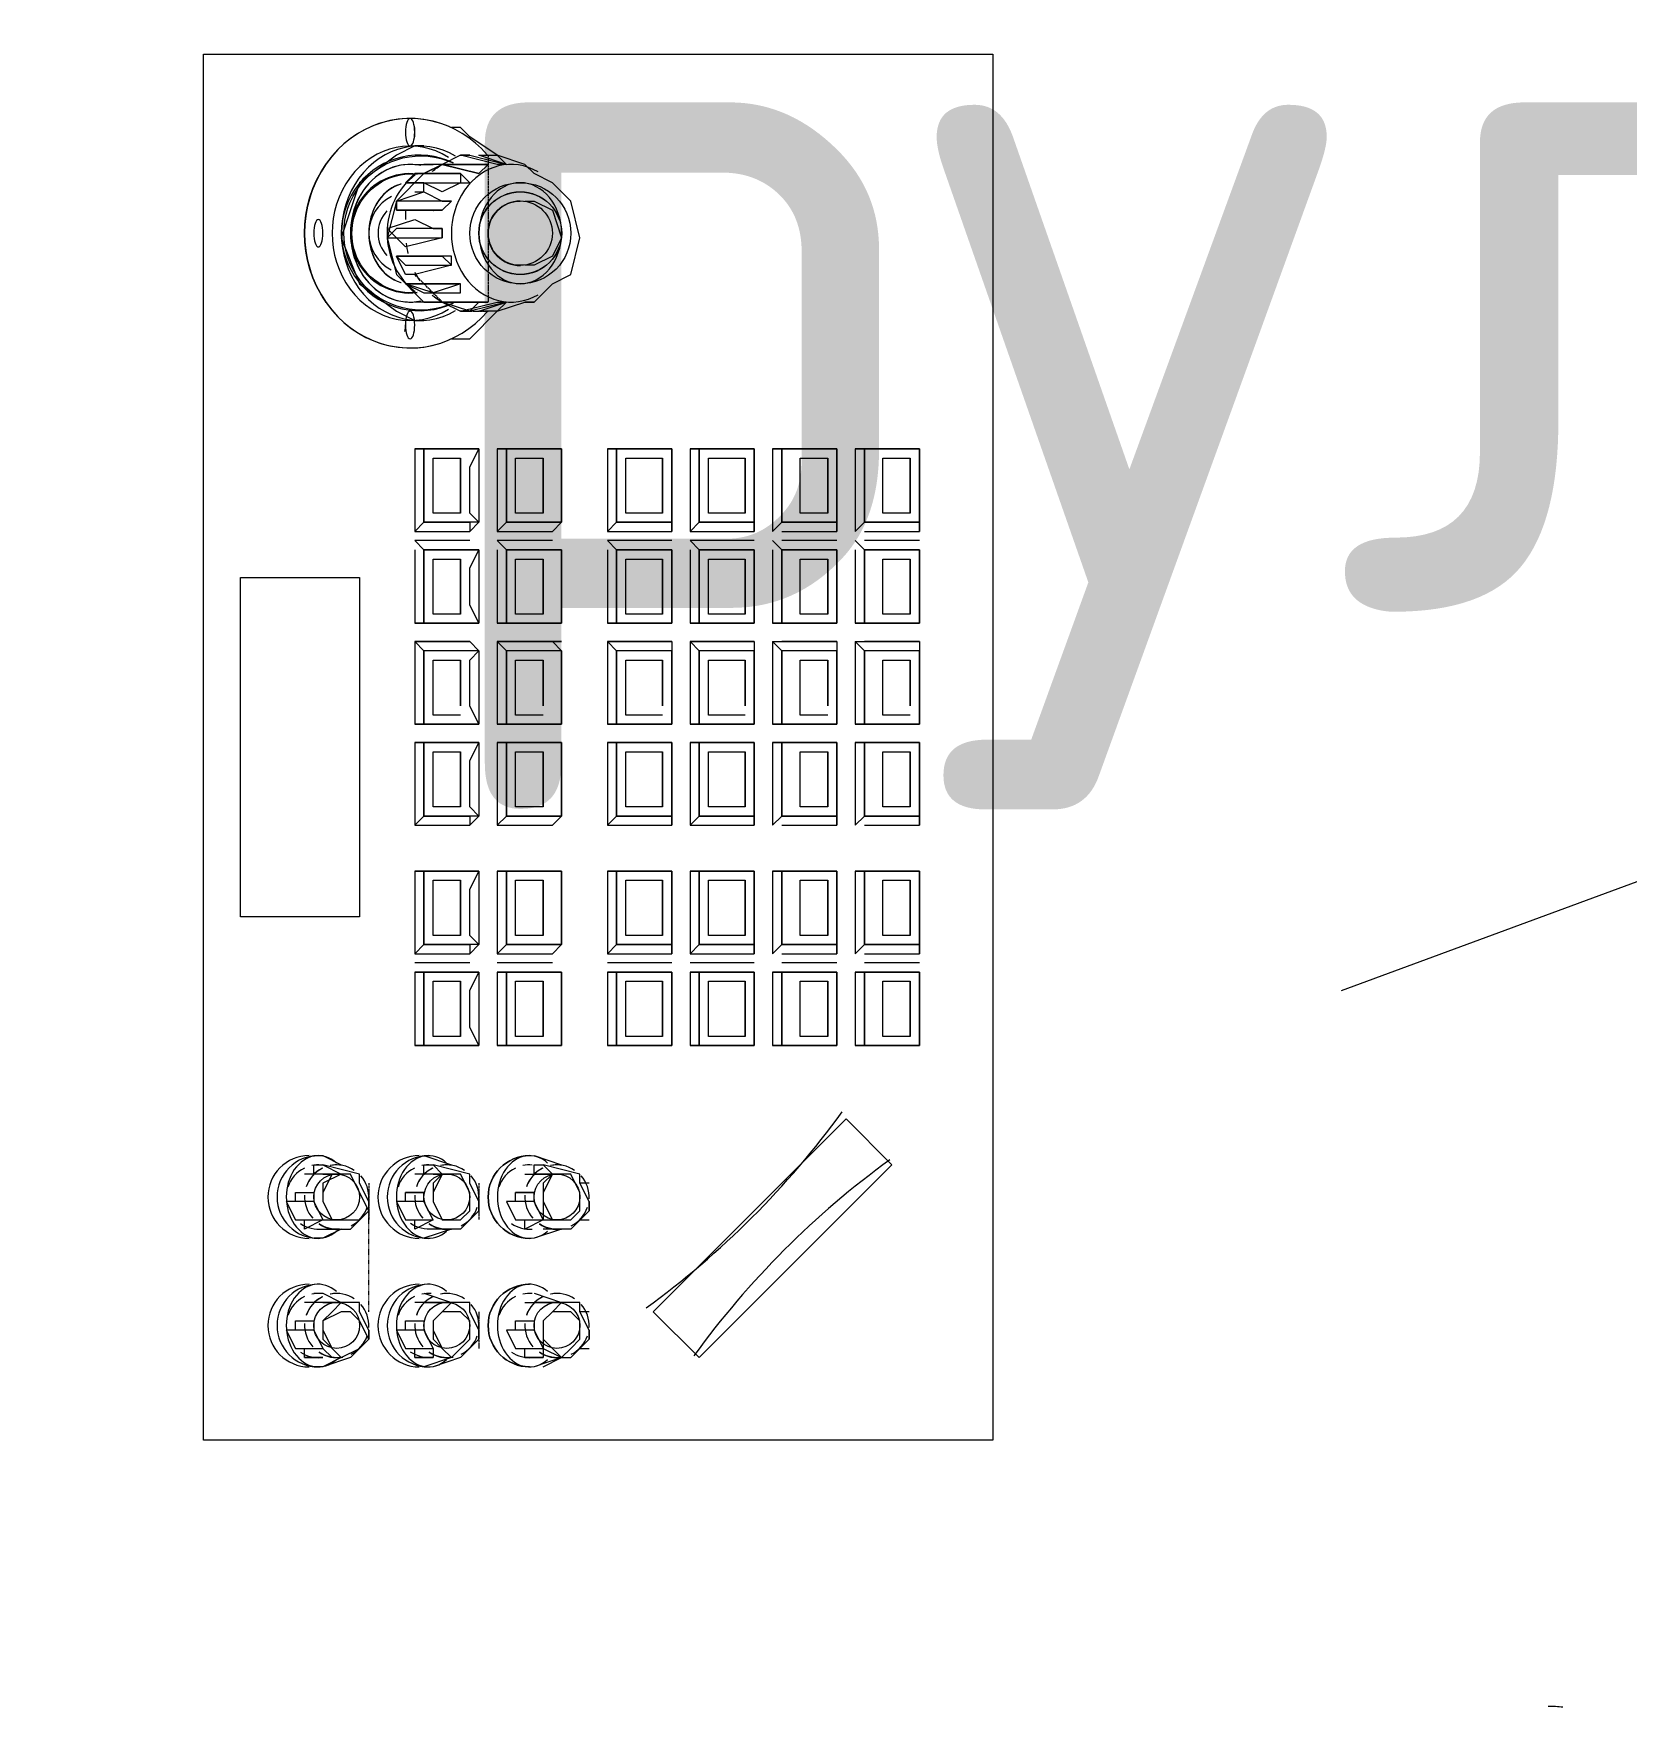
# Model space of a CAD drawing. Header units: millimetres. Extents: x 3050 to 430575, y -569542 to 36130.
# Drawn here: x 313588.4 to 313896.6, y -469872.9 to -469548.3 of the extents above; entities that cross this region are included whole.
import ezdxf

# ---------------------------------------------------------------- set-up
doc = ezdxf.new("R2010")
doc.units = ezdxf.units.MM
doc.linetypes.add('PDF_IMPORT', pattern=[1, 0.8, -0.2])
doc.layers.add('PDF _Геометрия', color=7, linetype='Continuous')
doc.layers.add('PDF _Текст', color=7, linetype='Continuous')
doc.styles.add('PDF ISOCPEUR', font='isocpeur.ttf')

# ---------------------------------------------------------------- blocks, each defined once
blk = doc.blocks.new('ТХ3 4 этаж')
at = {"layer": 'PDF _Геометрия', "color": 5, "lineweight": 9}
blk.add_lwpolyline([(44150.52, -55418.3), (45854.76, -54789.98), (46744.76, -54789.98)], dxfattribs=at)
at = {"layer": 'PDF _Геометрия', "color": 5, "lineweight": 0}
for points in [[(43710.11, -55592.33), (43710.11, -55056.02)], [(43791.8, -55087.99), (43791.8, -55084.44)], [(43813.11, -55095.09), (43809.56, -55095.09), (43813.11, -55095.09), (43827.32, -55098.64), (43816.66, -55095.09), (43820.21, -55095.09), (43823.76, -55095.09), (43813.11, -55087.99), (43809.56, -55084.44), (43806.01, -55084.44)], [(43795.35, -55091.54), (43791.8, -55091.54), (43784.7, -55095.09), (43770.49, -55105.75), (43763.39, -55127.06), (43770.49, -55144.82), (43784.7, -55155.47), (43791.8, -55159.02), (43795.35, -55159.02)], [(43834.42, -55098.64), (43837.97, -55102.2), (43834.42, -55098.64), (43823.76, -55095.09), (43827.32, -55098.64), (43823.76, -55098.64), (43809.56, -55095.09), (43802.45, -55098.64), (43816.66, -55102.2), (43820.21, -55098.64), (43795.35, -55098.64)], [(43791.8, -55098.64), (43798.9, -55098.64)], [(43791.8, -55109.3), (43795.35, -55109.3), (43795.35, -55105.75), (43788.25, -55105.75), (43791.8, -55102.2), (43809.56, -55102.2), (43809.56, -55105.75), (43802.45, -55109.3), (43795.35, -55105.75), (43806.01, -55105.75), (43813.11, -55105.75), (43809.56, -55102.2), (43798.9, -55102.2), (43791.8, -55102.2), (43788.25, -55105.75), (43795.35, -55105.75)], [(43837.97, -55151.92), (43834.42, -55151.92), (43837.97, -55151.92), (43845.08, -55144.82), (43852.18, -55141.26), (43855.73, -55127.06), (43852.18, -55112.85), (43845.08, -55105.75), (43837.97, -55102.2)], [(43834.42, -55112.85), (43837.97, -55112.85), (43845.08, -55116.4), (43848.63, -55127.06), (43845.08, -55134.16), (43837.97, -55137.71), (43834.42, -55137.71)], [(43791.8, -55116.4), (43788.25, -55116.4), (43788.25, -55119.95)], [(43799.05, -55116.69), (43798.97, -55116.69)], [(43786.47, -55144.39), (43786.54, -55144.39)], [(43798.9, -55151.92), (43791.8, -55151.92)], [(43795.35, -55151.92), (43820.21, -55151.92), (43816.66, -55151.92), (43802.45, -55151.92), (43795.35, -55151.92), (43820.21, -55151.92), (43816.66, -55151.92), (43813.11, -55155.47), (43802.45, -55151.92), (43809.56, -55155.47), (43813.11, -55155.47)], [(43806.01, -55166.13), (43813.11, -55166.13), (43823.76, -55155.47), (43820.21, -55155.47), (43816.66, -55155.47), (43827.32, -55151.92), (43813.11, -55155.47), (43809.56, -55155.47), (43823.76, -55151.92), (43827.32, -55151.92), (43823.76, -55155.47), (43834.42, -55151.92)], [(43813.11, -55208.75), (43791.8, -55208.75), (43791.8, -55240.71), (43813.11, -55240.71)], [(43845.08, -55208.75), (43823.76, -55208.75), (43823.76, -55240.71), (43845.08, -55240.71)], [(43891.25, -55208.75), (43866.39, -55208.75), (43866.39, -55240.71), (43891.25, -55240.71)], [(43923.21, -55208.75), (43898.35, -55208.75), (43898.35, -55240.71), (43923.21, -55240.71)], [(43930.32, -55208.75), (43930.32, -55240.71)], [(43955.18, -55208.75), (43933.87, -55208.75)], [(43962.28, -55208.75), (43962.28, -55240.71)], [(43987.14, -55208.75), (43965.83, -55208.75)], [(43809.56, -55233.61), (43798.9, -55233.61), (43798.9, -55212.3), (43809.56, -55212.3)], [(43809.56, -55212.3), (43809.56, -55233.61), (43809.56, -55212.3)], [(43841.52, -55233.61), (43830.87, -55233.61), (43830.87, -55212.3), (43841.52, -55212.3)], [(43841.52, -55212.3), (43841.52, -55233.61), (43841.52, -55212.3)], [(43887.7, -55233.61), (43877.04, -55233.61), (43873.49, -55233.61), (43873.49, -55212.3), (43877.04, -55212.3), (43887.7, -55212.3)], [(43887.7, -55212.3), (43887.7, -55233.61), (43887.7, -55212.3)], [(43919.66, -55233.61), (43909.01, -55233.61), (43905.45, -55233.61), (43905.45, -55212.3), (43909.01, -55212.3), (43919.66, -55212.3)], [(43919.66, -55212.3), (43919.66, -55233.61), (43919.66, -55212.3)], [(43951.63, -55233.61), (43940.97, -55233.61), (43940.97, -55212.3), (43951.63, -55212.3)], [(43951.63, -55212.3), (43951.63, -55233.61), (43951.63, -55212.3)], [(43983.59, -55233.61), (43972.94, -55233.61), (43972.94, -55212.3), (43983.59, -55212.3)], [(43983.59, -55212.3), (43983.59, -55233.61), (43983.59, -55212.3)], [(43813.11, -55244.26), (43791.8, -55244.26)], [(43845.08, -55244.26), (43823.76, -55244.26)], [(43891.25, -55244.26), (43866.39, -55244.26)], [(43923.21, -55244.26), (43898.35, -55244.26)], [(43933.87, -55240.71), (43955.18, -55240.71)], [(43955.18, -55244.26), (43933.87, -55244.26)], [(43965.83, -55240.71), (43987.14, -55240.71)], [(43987.14, -55244.26), (43965.83, -55244.26)], [(43791.8, -55247.81), (43791.8, -55276.23), (43813.11, -55276.23)], [(43823.76, -55247.81), (43823.76, -55276.23), (43845.08, -55276.23)], [(43866.39, -55247.81), (43866.39, -55276.23), (43891.25, -55276.23)], [(43898.35, -55247.81), (43898.35, -55276.23), (43923.21, -55276.23)], [(43930.32, -55247.81), (43930.32, -55276.23)], [(43962.28, -55247.81), (43962.28, -55276.23)], [(43809.56, -55272.68), (43798.9, -55272.68), (43798.9, -55251.37), (43809.56, -55251.37)], [(43809.56, -55251.37), (43809.56, -55272.68), (43809.56, -55251.37)], [(43841.52, -55272.68), (43830.87, -55272.68), (43830.87, -55251.37), (43841.52, -55251.37)], [(43841.52, -55251.37), (43841.52, -55272.68), (43841.52, -55251.37)], [(43887.7, -55272.68), (43877.04, -55272.68), (43873.49, -55272.68), (43873.49, -55251.37), (43877.04, -55251.37), (43887.7, -55251.37)], [(43887.7, -55251.37), (43887.7, -55272.68), (43887.7, -55251.37)], [(43919.66, -55272.68), (43909.01, -55272.68), (43905.45, -55272.68), (43905.45, -55251.37), (43909.01, -55251.37), (43919.66, -55251.37)], [(43919.66, -55251.37), (43919.66, -55272.68), (43919.66, -55251.37)], [(43951.63, -55272.68), (43940.97, -55272.68), (43940.97, -55251.37), (43951.63, -55251.37)], [(43951.63, -55251.37), (43951.63, -55272.68), (43951.63, -55251.37)], [(43983.59, -55272.68), (43972.94, -55272.68), (43972.94, -55251.37), (43983.59, -55251.37)], [(43983.59, -55251.37), (43983.59, -55272.68), (43983.59, -55251.37)], [(43933.87, -55276.23), (43955.18, -55276.23)], [(43965.83, -55276.23), (43987.14, -55276.23)], [(43813.11, -55283.33), (43791.8, -55283.33), (43791.8, -55315.3), (43813.11, -55315.3)], [(43845.08, -55283.33), (43823.76, -55283.33), (43823.76, -55315.3), (43845.08, -55315.3)], [(43891.25, -55283.33), (43866.39, -55283.33), (43866.39, -55315.3), (43891.25, -55315.3), (43891.25, -55286.88), (43869.94, -55286.88), (43866.39, -55283.33), (43891.25, -55283.33), (43891.25, -55286.88), (43891.25, -55315.3), (43869.94, -55315.3), (43869.94, -55286.88), (43869.94, -55315.3), (43866.39, -55315.3), (43891.25, -55315.3)], [(43923.21, -55283.33), (43898.35, -55283.33), (43898.35, -55315.3), (43923.21, -55315.3), (43923.21, -55286.88), (43901.9, -55286.88), (43898.35, -55283.33), (43923.21, -55283.33), (43923.21, -55286.88), (43923.21, -55315.3), (43901.9, -55315.3), (43901.9, -55286.88), (43901.9, -55315.3), (43898.35, -55315.3), (43923.21, -55315.3)], [(43955.18, -55315.3), (43930.32, -55315.3), (43933.87, -55315.3), (43933.87, -55286.88), (43933.87, -55315.3), (43955.18, -55315.3), (43955.18, -55286.88), (43933.87, -55286.88), (43930.32, -55283.33), (43955.18, -55283.33), (43955.18, -55286.88), (43955.18, -55315.3), (43933.87, -55315.3)], [(43930.32, -55283.33), (43930.32, -55315.3)], [(43955.18, -55283.33), (43933.87, -55283.33)], [(43987.14, -55315.3), (43962.28, -55315.3), (43965.83, -55315.3), (43965.83, -55286.88), (43965.83, -55315.3), (43987.14, -55315.3), (43987.14, -55286.88), (43965.83, -55286.88), (43962.28, -55283.33), (43987.14, -55283.33), (43987.14, -55286.88), (43987.14, -55315.3), (43965.83, -55315.3)], [(43962.28, -55283.33), (43962.28, -55315.3)], [(43987.14, -55283.33), (43965.83, -55283.33)], [(43809.56, -55311.75), (43798.9, -55311.75), (43798.9, -55290.44), (43809.56, -55290.44)], [(43809.56, -55290.44), (43809.56, -55308.19), (43809.56, -55290.44)], [(43841.52, -55311.75), (43830.87, -55311.75), (43830.87, -55290.44), (43841.52, -55290.44)], [(43841.52, -55290.44), (43841.52, -55308.19), (43841.52, -55290.44)], [(43887.7, -55311.75), (43877.04, -55311.75), (43873.49, -55311.75), (43873.49, -55290.44), (43877.04, -55290.44), (43887.7, -55290.44)], [(43887.7, -55290.44), (43887.7, -55308.19), (43887.7, -55290.44)], [(43919.66, -55311.75), (43909.01, -55311.75), (43905.45, -55311.75), (43905.45, -55290.44), (43909.01, -55290.44), (43919.66, -55290.44)], [(43919.66, -55290.44), (43919.66, -55308.19), (43919.66, -55290.44)], [(43951.63, -55311.75), (43940.97, -55311.75), (43940.97, -55290.44), (43951.63, -55290.44)], [(43951.63, -55290.44), (43951.63, -55308.19), (43951.63, -55290.44)], [(43983.59, -55311.75), (43972.94, -55311.75), (43972.94, -55290.44), (43983.59, -55290.44)], [(43983.59, -55290.44), (43983.59, -55308.19), (43983.59, -55290.44)], [(43813.11, -55322.4), (43791.8, -55322.4), (43791.8, -55354.37), (43813.11, -55354.37)], [(43845.08, -55322.4), (43823.76, -55322.4), (43823.76, -55354.37), (43845.08, -55354.37)], [(43891.25, -55322.4), (43866.39, -55322.4), (43866.39, -55354.37), (43891.25, -55354.37)], [(43923.21, -55322.4), (43898.35, -55322.4), (43898.35, -55354.37), (43923.21, -55354.37)], [(43930.32, -55322.4), (43930.32, -55354.37)], [(43955.18, -55322.4), (43933.87, -55322.4)], [(43962.28, -55322.4), (43962.28, -55354.37)], [(43987.14, -55322.4), (43965.83, -55322.4)], [(43809.56, -55347.26), (43798.9, -55347.26), (43798.9, -55325.95), (43809.56, -55325.95)], [(43809.56, -55325.95), (43809.56, -55347.26), (43809.56, -55325.95)], [(43841.52, -55347.26), (43830.87, -55347.26), (43830.87, -55325.95), (43841.52, -55325.95)], [(43841.52, -55325.95), (43841.52, -55347.26), (43841.52, -55325.95)], [(43887.7, -55347.26), (43877.04, -55347.26), (43873.49, -55347.26), (43873.49, -55325.95), (43877.04, -55325.95), (43887.7, -55325.95)], [(43887.7, -55325.95), (43887.7, -55347.26), (43887.7, -55325.95)], [(43919.66, -55347.26), (43909.01, -55347.26), (43905.45, -55347.26), (43905.45, -55325.95), (43909.01, -55325.95), (43919.66, -55325.95)], [(43919.66, -55325.95), (43919.66, -55347.26), (43919.66, -55325.95)], [(43951.63, -55347.26), (43940.97, -55347.26), (43940.97, -55325.95), (43951.63, -55325.95)], [(43951.63, -55325.95), (43951.63, -55347.26), (43951.63, -55325.95)], [(43983.59, -55347.26), (43972.94, -55347.26), (43972.94, -55325.95), (43983.59, -55325.95)], [(43983.59, -55325.95), (43983.59, -55347.26), (43983.59, -55325.95)], [(43933.87, -55354.37), (43955.18, -55354.37)], [(43965.83, -55354.37), (43987.14, -55354.37)], [(43813.11, -55372.12), (43791.8, -55372.12), (43791.8, -55404.09), (43813.11, -55404.09)], [(43845.08, -55372.12), (43823.76, -55372.12), (43823.76, -55404.09), (43845.08, -55404.09)], [(43891.25, -55372.12), (43866.39, -55372.12), (43866.39, -55404.09), (43891.25, -55404.09)], [(43923.21, -55372.12), (43898.35, -55372.12), (43898.35, -55404.09), (43923.21, -55404.09)], [(43930.32, -55372.12), (43930.32, -55404.09)], [(43955.18, -55372.12), (43933.87, -55372.12)], [(43962.28, -55372.12), (43962.28, -55404.09)], [(43987.14, -55372.12), (43965.83, -55372.12)], [(43809.56, -55396.99), (43798.9, -55396.99), (43798.9, -55375.68), (43809.56, -55375.68)], [(43809.56, -55375.68), (43809.56, -55396.99), (43809.56, -55375.68)], [(43841.52, -55396.99), (43830.87, -55396.99), (43830.87, -55375.68), (43841.52, -55375.68)], [(43841.52, -55375.68), (43841.52, -55396.99), (43841.52, -55375.68)], [(43887.7, -55396.99), (43877.04, -55396.99), (43873.49, -55396.99), (43873.49, -55375.68), (43877.04, -55375.68), (43887.7, -55375.68)], [(43887.7, -55375.68), (43887.7, -55396.99), (43887.7, -55375.68)], [(43919.66, -55396.99), (43909.01, -55396.99), (43905.45, -55396.99), (43905.45, -55375.68), (43909.01, -55375.68), (43919.66, -55375.68)], [(43919.66, -55375.68), (43919.66, -55396.99), (43919.66, -55375.68)], [(43951.63, -55396.99), (43940.97, -55396.99), (43940.97, -55375.68), (43951.63, -55375.68)], [(43951.63, -55375.68), (43951.63, -55396.99), (43951.63, -55375.68)], [(43983.59, -55396.99), (43972.94, -55396.99), (43972.94, -55375.68), (43983.59, -55375.68)], [(43983.59, -55375.68), (43983.59, -55396.99), (43983.59, -55375.68)], [(43933.87, -55404.09), (43955.18, -55404.09)], [(43965.83, -55404.09), (43987.14, -55404.09)], [(43813.11, -55407.64), (43791.8, -55407.64)], [(43791.8, -55411.19), (43791.8, -55439.61), (43813.11, -55439.61)], [(43845.08, -55407.64), (43823.76, -55407.64)], [(43823.76, -55411.19), (43823.76, -55439.61), (43845.08, -55439.61)], [(43891.25, -55407.64), (43866.39, -55407.64)], [(43866.39, -55411.19), (43866.39, -55439.61), (43891.25, -55439.61)], [(43923.21, -55407.64), (43898.35, -55407.64)], [(43898.35, -55411.19), (43898.35, -55439.61), (43923.21, -55439.61)], [(43930.32, -55411.19), (43930.32, -55439.61)], [(43955.18, -55407.64), (43933.87, -55407.64)], [(43962.28, -55411.19), (43962.28, -55439.61)], [(43987.14, -55407.64), (43965.83, -55407.64)], [(43809.56, -55436.06), (43798.9, -55436.06), (43798.9, -55414.74), (43809.56, -55414.74)], [(43809.56, -55414.74), (43809.56, -55436.06), (43809.56, -55414.74)], [(43841.52, -55436.06), (43830.87, -55436.06), (43830.87, -55414.74), (43841.52, -55414.74)], [(43841.52, -55414.74), (43841.52, -55436.06), (43841.52, -55414.74)], [(43887.7, -55436.06), (43877.04, -55436.06), (43873.49, -55436.06), (43873.49, -55414.74), (43877.04, -55414.74), (43887.7, -55414.74)], [(43887.7, -55414.74), (43887.7, -55436.06), (43887.7, -55414.74)], [(43919.66, -55436.06), (43909.01, -55436.06), (43905.45, -55436.06), (43905.45, -55414.74), (43909.01, -55414.74), (43919.66, -55414.74)], [(43919.66, -55414.74), (43919.66, -55436.06), (43919.66, -55414.74)], [(43951.63, -55436.06), (43940.97, -55436.06), (43940.97, -55414.74), (43951.63, -55414.74)], [(43951.63, -55414.74), (43951.63, -55436.06), (43951.63, -55414.74)], [(43983.59, -55436.06), (43972.94, -55436.06), (43972.94, -55414.74), (43983.59, -55414.74)], [(43983.59, -55414.74), (43983.59, -55436.06), (43983.59, -55414.74)], [(43933.87, -55439.61), (43955.18, -55439.61)], [(43965.83, -55439.61), (43987.14, -55439.61)], [(43752.73, -55482.23), (43756.28, -55482.23), (43763.39, -55485.78)], [(43795.35, -55482.23), (43806.01, -55485.78)], [(43837.97, -55482.23), (43848.63, -55485.78)], [(43756.28, -55489.33), (43759.83, -55489.33), (43749.18, -55489.33)], [(43752.73, -55489.33), (43752.73, -55485.78), (43756.28, -55485.78), (43763.39, -55489.33), (43759.83, -55489.33), (43756.28, -55496.43), (43756.28, -55499.99), (43759.83, -55507.09), (43763.39, -55507.09), (43770.49, -55507.09), (43774.04, -55503.54), (43770.49, -55496.43), (43766.94, -55489.33), (43763.39, -55489.33), (43756.28, -55492.88), (43756.28, -55499.99), (43759.83, -55507.09), (43763.39, -55507.09)], [(43798.9, -55489.33), (43802.45, -55489.33), (43791.8, -55489.33)], [(43795.35, -55489.33), (43795.35, -55485.78), (43798.9, -55485.78), (43802.45, -55489.33)], [(43816.66, -55499.99), (43813.11, -55492.88), (43813.11, -55489.33), (43798.9, -55485.78)], [(43806.01, -55489.33), (43802.45, -55489.33), (43798.9, -55496.43), (43798.9, -55499.99), (43802.45, -55507.09), (43806.01, -55507.09), (43809.56, -55507.09), (43813.11, -55503.54), (43813.11, -55496.43), (43809.56, -55489.33), (43802.45, -55489.33), (43798.9, -55492.88), (43798.9, -55499.99), (43802.45, -55507.09), (43806.01, -55507.09)], [(43834.42, -55489.33), (43845.08, -55489.33), (43837.97, -55489.33), (43837.97, -55485.78), (43841.52, -55485.78), (43845.08, -55489.33)], [(43859.28, -55499.99), (43855.73, -55492.88), (43855.73, -55489.33), (43841.52, -55485.78)], [(43848.63, -55489.33), (43845.08, -55489.33), (43841.52, -55496.43), (43841.52, -55499.99), (43845.08, -55507.09), (43848.63, -55507.09), (43852.18, -55507.09), (43855.73, -55503.54), (43855.73, -55496.43), (43852.18, -55489.33), (43845.08, -55489.33), (43841.52, -55492.88), (43841.52, -55499.99), (43841.52, -55507.09), (43848.63, -55507.09)], [(43745.63, -55499.99), (43745.63, -55496.43), (43752.73, -55496.43)], [(43745.63, -55496.43), (43752.73, -55496.43), (43752.73, -55499.99), (43756.28, -55507.09)], [(43795.35, -55499.99), (43784.7, -55499.99), (43788.25, -55507.09), (43798.9, -55507.09), (43795.35, -55499.99), (43795.35, -55496.43), (43788.25, -55496.43)], [(43788.25, -55499.99), (43788.25, -55496.43), (43795.35, -55496.43)], [(43837.97, -55499.99), (43827.32, -55499.99), (43830.87, -55507.09), (43841.52, -55507.09), (43837.97, -55499.99), (43837.97, -55496.43), (43830.87, -55496.43)], [(43830.87, -55499.99), (43830.87, -55496.43), (43837.97, -55496.43)], [(43859.28, -55492.88), (43855.73, -55492.88)], [(43752.73, -55499.99), (43742.08, -55499.99), (43745.63, -55507.09), (43759.83, -55507.09)], [(43859.28, -55503.54), (43852.18, -55510.64), (43848.63, -55510.64), (43837.97, -55514.19)], [(43855.73, -55507.09), (43859.28, -55507.09)], [(43752.73, -55535.5), (43756.28, -55535.5), (43763.39, -55539.05), (43752.73, -55539.05)], [(43795.35, -55535.5), (43806.01, -55539.05), (43802.45, -55542.61), (43798.9, -55546.16), (43798.9, -55553.26), (43802.45, -55556.81), (43806.01, -55560.36), (43809.56, -55556.81), (43813.11, -55553.26), (43813.11, -55546.16), (43809.56, -55542.61), (43802.45, -55542.61), (43798.9, -55546.16), (43798.9, -55549.71), (43802.45, -55556.81), (43806.01, -55560.36), (43795.35, -55563.92)], [(43837.97, -55535.5), (43848.63, -55539.05), (43845.08, -55542.61), (43841.52, -55546.16), (43841.52, -55553.26), (43845.08, -55556.81), (43848.63, -55560.36), (43852.18, -55556.81), (43855.73, -55553.26), (43855.73, -55546.16), (43852.18, -55542.61), (43845.08, -55542.61), (43841.52, -55546.16), (43841.52, -55549.71), (43841.52, -55556.81), (43848.63, -55560.36), (43837.97, -55563.92)], [(43774.04, -55549.71), (43774.04, -55553.26), (43774.04, -55549.71), (43770.49, -55542.61), (43770.49, -55539.05), (43756.28, -55539.05), (43759.83, -55539.05), (43749.18, -55539.05)], [(43763.39, -55539.05), (43759.83, -55542.61), (43756.28, -55546.16), (43756.28, -55553.26), (43759.83, -55556.81), (43763.39, -55560.36), (43770.49, -55556.81), (43774.04, -55553.26), (43770.49, -55546.16), (43766.94, -55542.61), (43763.39, -55542.61), (43756.28, -55546.16), (43756.28, -55549.71), (43759.83, -55556.81), (43763.39, -55560.36), (43756.28, -55563.92), (43752.73, -55563.92)], [(43816.66, -55549.71), (43816.66, -55553.26), (43816.66, -55549.71), (43813.11, -55542.61), (43813.11, -55539.05), (43798.9, -55539.05), (43802.45, -55539.05), (43791.8, -55539.05)], [(43795.35, -55539.05), (43802.45, -55539.05)], [(43834.42, -55539.05), (43845.08, -55539.05), (43837.97, -55539.05), (43845.08, -55539.05)], [(43859.28, -55549.71), (43855.73, -55542.61), (43855.73, -55539.05), (43841.52, -55539.05)], [(43859.28, -55542.61), (43855.73, -55542.61)], [(43752.73, -55549.71), (43742.08, -55549.71), (43745.63, -55556.81), (43756.28, -55556.81), (43759.83, -55560.36)], [(43745.63, -55549.71), (43745.63, -55546.16), (43752.73, -55546.16)], [(43745.63, -55546.16), (43752.73, -55546.16), (43752.73, -55549.71), (43756.28, -55556.81)], [(43788.25, -55549.71), (43788.25, -55546.16), (43795.35, -55546.16)], [(43788.25, -55546.16), (43795.35, -55546.16), (43795.35, -55549.71), (43798.9, -55556.81)], [(43837.97, -55549.71), (43827.32, -55549.71), (43830.87, -55556.81), (43841.52, -55556.81), (43841.52, -55560.36)], [(43830.87, -55549.71), (43830.87, -55546.16), (43837.97, -55546.16)], [(43830.87, -55546.16), (43837.97, -55546.16), (43837.97, -55549.71), (43841.52, -55556.81)], [(43774.04, -55553.26), (43766.94, -55560.36), (43756.28, -55563.92)], [(43816.66, -55553.26), (43809.56, -55560.36), (43798.9, -55563.92)], [(43841.52, -55563.92), (43848.63, -55560.36), (43852.18, -55560.36), (43859.28, -55553.26)], [(43749.18, -55560.36), (43749.18, -55556.81)], [(43756.28, -55560.36), (43749.18, -55560.36), (43756.28, -55560.36)], [(43791.8, -55560.36), (43791.8, -55556.81)], [(43798.9, -55560.36), (43791.8, -55560.36), (43798.9, -55560.36)], [(43834.42, -55560.36), (43834.42, -55556.81)], [(43841.52, -55560.36), (43834.42, -55560.36), (43841.52, -55560.36)], [(43855.73, -55556.81), (43859.28, -55556.81)]]:
    blk.add_lwpolyline(points, dxfattribs=at)
for points in [[(43710.11, -55592.33), (43710.11, -55056.02), (44015.56, -55056.02), (44015.56, -55592.33), (43710.11, -55592.33), (43710.11, -55056.02), (44015.56, -55056.02), (44015.56, -55592.33)], [(43788.25, -55116.4), (43784.7, -55116.4), (43784.7, -55112.85), (43795.35, -55109.3), (43802.45, -55112.85), (43806.01, -55112.85), (43802.45, -55116.4)], [(43788.25, -55112.85), (43784.7, -55112.85), (43784.7, -55116.4), (43802.45, -55116.4), (43806.01, -55112.85), (43802.45, -55112.85)], [(43788.25, -55130.61), (43784.7, -55127.06), (43781.14, -55123.51), (43791.8, -55119.95), (43798.9, -55123.51), (43802.45, -55123.51), (43802.45, -55127.06)], [(43788.25, -55123.51), (43784.7, -55123.51), (43781.14, -55127.06), (43802.45, -55127.06), (43802.45, -55123.51)], [(43791.8, -55141.26), (43788.25, -55141.26), (43784.7, -55134.16), (43802.45, -55134.16), (43806.01, -55137.71)], [(43788.25, -55134.16), (43784.7, -55134.16), (43788.25, -55137.71), (43806.01, -55137.71), (43806.01, -55134.16), (43798.9, -55134.16)], [(43798.9, -55148.37), (43788.25, -55144.82), (43809.56, -55144.82)], [(43806.01, -55144.82), (43795.35, -55144.82), (43788.25, -55144.82), (43795.35, -55148.37), (43809.56, -55148.37), (43809.56, -55144.82)], [(43813.11, -55240.71), (43816.66, -55237.16), (43813.11, -55233.61), (43813.11, -55215.85), (43816.66, -55208.75), (43813.11, -55208.75), (43809.56, -55208.75), (43798.9, -55208.75), (43795.35, -55208.75), (43791.8, -55208.75), (43813.11, -55208.75), (43816.66, -55208.75), (43816.66, -55237.16), (43795.35, -55237.16), (43795.35, -55208.75), (43795.35, -55237.16), (43791.8, -55240.71), (43795.35, -55237.16), (43813.11, -55237.16)], [(43845.08, -55240.71), (43848.63, -55237.16), (43848.63, -55208.75), (43827.32, -55208.75), (43823.76, -55208.75), (43848.63, -55208.75), (43845.08, -55208.75), (43848.63, -55208.75), (43848.63, -55237.16), (43827.32, -55237.16), (43827.32, -55208.75), (43827.32, -55237.16), (43823.76, -55240.71), (43827.32, -55237.16), (43848.63, -55237.16)], [(43869.94, -55208.75), (43866.39, -55208.75), (43891.25, -55208.75), (43891.25, -55237.16), (43869.94, -55237.16), (43869.94, -55208.75), (43869.94, -55237.16), (43866.39, -55240.71), (43869.94, -55237.16), (43891.25, -55237.16), (43891.25, -55240.71), (43891.25, -55237.16), (43891.25, -55208.75)], [(43901.9, -55208.75), (43898.35, -55208.75), (43923.21, -55208.75), (43923.21, -55237.16), (43901.9, -55237.16), (43901.9, -55208.75), (43901.9, -55237.16), (43898.35, -55240.71), (43901.9, -55237.16), (43923.21, -55237.16), (43923.21, -55240.71), (43923.21, -55237.16), (43923.21, -55208.75)], [(43933.87, -55208.75), (43930.32, -55208.75), (43955.18, -55208.75), (43955.18, -55237.16), (43933.87, -55237.16), (43933.87, -55208.75), (43933.87, -55237.16), (43930.32, -55240.71), (43933.87, -55237.16), (43955.18, -55237.16), (43955.18, -55240.71), (43955.18, -55237.16), (43955.18, -55208.75)], [(43965.83, -55208.75), (43962.28, -55208.75), (43987.14, -55208.75), (43987.14, -55237.16), (43965.83, -55237.16), (43965.83, -55208.75), (43965.83, -55237.16), (43962.28, -55240.71), (43965.83, -55237.16), (43987.14, -55237.16), (43987.14, -55240.71), (43987.14, -55237.16), (43987.14, -55208.75)], [(43813.11, -55276.23), (43816.66, -55276.23), (43813.11, -55269.13), (43813.11, -55254.92), (43816.66, -55247.81), (43813.11, -55247.81), (43809.56, -55247.81), (43798.9, -55247.81), (43795.35, -55247.81), (43791.8, -55244.26), (43795.35, -55247.81), (43813.11, -55247.81), (43816.66, -55247.81), (43816.66, -55276.23), (43795.35, -55276.23), (43795.35, -55247.81), (43795.35, -55276.23), (43791.8, -55276.23)], [(43845.08, -55276.23), (43848.63, -55276.23), (43848.63, -55247.81), (43827.32, -55247.81), (43823.76, -55244.26), (43827.32, -55247.81), (43848.63, -55247.81), (43845.08, -55247.81), (43848.63, -55247.81), (43848.63, -55276.23), (43827.32, -55276.23), (43827.32, -55247.81), (43827.32, -55276.23), (43823.76, -55276.23), (43848.63, -55276.23)], [(43869.94, -55247.81), (43866.39, -55244.26), (43869.94, -55247.81), (43891.25, -55247.81), (43891.25, -55276.23), (43869.94, -55276.23), (43869.94, -55247.81), (43869.94, -55276.23), (43866.39, -55276.23), (43891.25, -55276.23), (43891.25, -55247.81)], [(43901.9, -55247.81), (43898.35, -55244.26), (43901.9, -55247.81), (43923.21, -55247.81), (43923.21, -55276.23), (43901.9, -55276.23), (43901.9, -55247.81), (43901.9, -55276.23), (43898.35, -55276.23), (43923.21, -55276.23), (43923.21, -55247.81)], [(43933.87, -55247.81), (43930.32, -55244.26), (43933.87, -55247.81), (43955.18, -55247.81), (43955.18, -55276.23), (43933.87, -55276.23), (43933.87, -55247.81), (43933.87, -55276.23), (43930.32, -55276.23), (43955.18, -55276.23), (43955.18, -55247.81)], [(43965.83, -55247.81), (43962.28, -55244.26), (43965.83, -55247.81), (43987.14, -55247.81), (43987.14, -55276.23), (43965.83, -55276.23), (43965.83, -55247.81), (43965.83, -55276.23), (43962.28, -55276.23), (43987.14, -55276.23), (43987.14, -55247.81)], [(43724.32, -55389.88), (43724.32, -55258.47), (43770.49, -55258.47), (43770.49, -55389.88)], [(43813.11, -55315.3), (43816.66, -55315.3), (43813.11, -55308.19), (43813.11, -55290.44), (43816.66, -55286.88), (43813.11, -55286.88), (43809.56, -55286.88), (43798.9, -55286.88), (43795.35, -55286.88), (43791.8, -55283.33), (43813.11, -55283.33), (43816.66, -55286.88), (43816.66, -55315.3), (43795.35, -55315.3), (43795.35, -55286.88), (43795.35, -55315.3), (43791.8, -55315.3)], [(43845.08, -55315.3), (43848.63, -55315.3), (43848.63, -55286.88), (43827.32, -55286.88), (43823.76, -55283.33), (43848.63, -55283.33), (43845.08, -55283.33), (43848.63, -55286.88), (43848.63, -55315.3), (43827.32, -55315.3), (43827.32, -55286.88), (43827.32, -55315.3), (43823.76, -55315.3), (43848.63, -55315.3)], [(43813.11, -55354.37), (43816.66, -55350.81), (43813.11, -55347.26), (43813.11, -55329.5), (43816.66, -55322.4), (43813.11, -55322.4), (43809.56, -55322.4), (43798.9, -55322.4), (43795.35, -55322.4), (43791.8, -55322.4), (43813.11, -55322.4), (43816.66, -55322.4), (43816.66, -55350.81), (43795.35, -55350.81), (43795.35, -55322.4), (43795.35, -55350.81), (43791.8, -55354.37), (43795.35, -55350.81), (43813.11, -55350.81)], [(43845.08, -55354.37), (43848.63, -55350.81), (43848.63, -55322.4), (43827.32, -55322.4), (43823.76, -55322.4), (43848.63, -55322.4), (43845.08, -55322.4), (43848.63, -55322.4), (43848.63, -55350.81), (43827.32, -55350.81), (43827.32, -55322.4), (43827.32, -55350.81), (43823.76, -55354.37), (43827.32, -55350.81), (43848.63, -55350.81)], [(43869.94, -55322.4), (43866.39, -55322.4), (43891.25, -55322.4), (43891.25, -55350.81), (43869.94, -55350.81), (43869.94, -55322.4), (43869.94, -55350.81), (43866.39, -55354.37), (43869.94, -55350.81), (43891.25, -55350.81), (43891.25, -55354.37), (43891.25, -55350.81), (43891.25, -55322.4)], [(43901.9, -55322.4), (43898.35, -55322.4), (43923.21, -55322.4), (43923.21, -55350.81), (43901.9, -55350.81), (43901.9, -55322.4), (43901.9, -55350.81), (43898.35, -55354.37), (43901.9, -55350.81), (43923.21, -55350.81), (43923.21, -55354.37), (43923.21, -55350.81), (43923.21, -55322.4)], [(43933.87, -55322.4), (43930.32, -55322.4), (43955.18, -55322.4), (43955.18, -55350.81), (43933.87, -55350.81), (43933.87, -55322.4), (43933.87, -55350.81), (43930.32, -55354.37), (43933.87, -55350.81), (43955.18, -55350.81), (43955.18, -55354.37), (43955.18, -55350.81), (43955.18, -55322.4)], [(43965.83, -55322.4), (43962.28, -55322.4), (43987.14, -55322.4), (43987.14, -55350.81), (43965.83, -55350.81), (43965.83, -55322.4), (43965.83, -55350.81), (43962.28, -55354.37), (43965.83, -55350.81), (43987.14, -55350.81), (43987.14, -55354.37), (43987.14, -55350.81), (43987.14, -55322.4)], [(43813.11, -55404.09), (43816.66, -55400.54), (43813.11, -55396.99), (43813.11, -55379.23), (43816.66, -55372.12), (43813.11, -55372.12), (43809.56, -55372.12), (43798.9, -55372.12), (43795.35, -55372.12), (43791.8, -55372.12), (43813.11, -55372.12), (43816.66, -55372.12), (43816.66, -55400.54), (43795.35, -55400.54), (43795.35, -55372.12), (43795.35, -55400.54), (43791.8, -55404.09), (43795.35, -55400.54), (43813.11, -55400.54)], [(43845.08, -55404.09), (43848.63, -55400.54), (43848.63, -55372.12), (43827.32, -55372.12), (43823.76, -55372.12), (43848.63, -55372.12), (43845.08, -55372.12), (43848.63, -55372.12), (43848.63, -55400.54), (43827.32, -55400.54), (43827.32, -55372.12), (43827.32, -55400.54), (43823.76, -55404.09), (43827.32, -55400.54), (43848.63, -55400.54)], [(43869.94, -55372.12), (43866.39, -55372.12), (43891.25, -55372.12), (43891.25, -55400.54), (43869.94, -55400.54), (43869.94, -55372.12), (43869.94, -55400.54), (43866.39, -55404.09), (43869.94, -55400.54), (43891.25, -55400.54), (43891.25, -55404.09), (43891.25, -55400.54), (43891.25, -55372.12)], [(43901.9, -55372.12), (43898.35, -55372.12), (43923.21, -55372.12), (43923.21, -55400.54), (43901.9, -55400.54), (43901.9, -55372.12), (43901.9, -55400.54), (43898.35, -55404.09), (43901.9, -55400.54), (43923.21, -55400.54), (43923.21, -55404.09), (43923.21, -55400.54), (43923.21, -55372.12)], [(43933.87, -55372.12), (43930.32, -55372.12), (43955.18, -55372.12), (43955.18, -55400.54), (43933.87, -55400.54), (43933.87, -55372.12), (43933.87, -55400.54), (43930.32, -55404.09), (43933.87, -55400.54), (43955.18, -55400.54), (43955.18, -55404.09), (43955.18, -55400.54), (43955.18, -55372.12)], [(43965.83, -55372.12), (43962.28, -55372.12), (43987.14, -55372.12), (43987.14, -55400.54), (43965.83, -55400.54), (43965.83, -55372.12), (43965.83, -55400.54), (43962.28, -55404.09), (43965.83, -55400.54), (43987.14, -55400.54), (43987.14, -55404.09), (43987.14, -55400.54), (43987.14, -55372.12)], [(43813.11, -55439.61), (43816.66, -55439.61), (43813.11, -55432.5), (43813.11, -55418.3), (43816.66, -55411.19), (43813.11, -55411.19), (43809.56, -55411.19), (43798.9, -55411.19), (43795.35, -55411.19), (43791.8, -55411.19), (43813.11, -55411.19), (43816.66, -55411.19), (43816.66, -55439.61), (43795.35, -55439.61), (43795.35, -55411.19), (43795.35, -55439.61), (43791.8, -55439.61)], [(43845.08, -55439.61), (43848.63, -55439.61), (43848.63, -55411.19), (43827.32, -55411.19), (43823.76, -55411.19), (43848.63, -55411.19), (43845.08, -55411.19), (43848.63, -55411.19), (43848.63, -55439.61), (43827.32, -55439.61), (43827.32, -55411.19), (43827.32, -55439.61), (43823.76, -55439.61), (43848.63, -55439.61)], [(43869.94, -55411.19), (43866.39, -55411.19), (43891.25, -55411.19), (43891.25, -55439.61), (43869.94, -55439.61), (43869.94, -55411.19), (43869.94, -55439.61), (43866.39, -55439.61), (43891.25, -55439.61), (43891.25, -55411.19)], [(43901.9, -55411.19), (43898.35, -55411.19), (43923.21, -55411.19), (43923.21, -55439.61), (43901.9, -55439.61), (43901.9, -55411.19), (43901.9, -55439.61), (43898.35, -55439.61), (43923.21, -55439.61), (43923.21, -55411.19)], [(43933.87, -55411.19), (43930.32, -55411.19), (43955.18, -55411.19), (43955.18, -55439.61), (43933.87, -55439.61), (43933.87, -55411.19), (43933.87, -55439.61), (43930.32, -55439.61), (43955.18, -55439.61), (43955.18, -55411.19)], [(43965.83, -55411.19), (43962.28, -55411.19), (43987.14, -55411.19), (43987.14, -55439.61), (43965.83, -55439.61), (43965.83, -55411.19), (43965.83, -55439.61), (43962.28, -55439.61), (43987.14, -55439.61), (43987.14, -55411.19)], [(43901.9, -55560.36), (43884.14, -55542.61), (43958.73, -55468.02), (43976.49, -55485.78)], [(43816.66, -55499.99), (43816.66, -55503.54)], [(43859.28, -55499.99), (43859.28, -55503.54)], [(43756.28, -55507.09), (43749.18, -55510.64), (43749.18, -55507.09)], [(43798.9, -55507.09), (43791.8, -55510.64), (43791.8, -55507.09)], [(43841.52, -55507.09), (43834.42, -55510.64), (43834.42, -55507.09)], [(43859.28, -55549.71), (43859.28, -55553.26)]]:
    blk.add_lwpolyline(points, close=True, dxfattribs=at)
for points in [[(43806.65, -55098.07, 1.592703), (43806.64, -55152.31, -1.559321)], [(43757.49, -55098.43, 0.309485), (43757.49, -55152.13, -0.309485)], [(43792.79, -55102.41, 1.128453), (43792.79, -55148.28, -1.102337)], [(43832.64, -55112.85, 0.997007), (43832.69, -55137.83, -0.997007)], [(43836.2, -55482.23, 0.998492), (43836.19, -55514.24, -0.998492)], [(43836.2, -55531.95, 0.998492), (43836.19, -55563.96, -0.998492)]]:
    blk.add_lwpolyline(points, format="xyb", close=True, dxfattribs=at)
at = {"layer": 'PDF _Геометрия', "color": 5, "linetype": 'PDF_IMPORT', "lineweight": 0}
for points in [[(43820.21, -55095.09), (43820.21, -55151.92)], [(43802.45, -55151.92), (43791.8, -55141.26)], [(43813.11, -55155.47), (43820.21, -55155.47)], [(43774.04, -55492.88), (43774.04, -55507.09)], [(43816.66, -55492.88), (43816.66, -55507.09)], [(43816.66, -55542.61), (43816.66, -55556.81)]]:
    blk.add_lwpolyline(points, dxfattribs=at)
at = {"layer": 'PDF _Геометрия', "color": 5, "lineweight": 0}
for points in [[(43798.62, -55101.34, -0.028171), (43802.45, -55098.64), (43795.35, -55102.2), (43802.45, -55098.64), (43820.21, -55098.64), (43816.66, -55102.2), (43802.45, -55098.64), (43795.35, -55102.2), (43784.7, -55112.85), (43781.14, -55127.06), (43784.7, -55141.26), (43795.35, -55151.92), (43802.45, -55151.92)], [(43770.77, -55110.57, 0.26085), (43770.77, -55139.98, -0.237634), (43770.21, -55111.64)], [(43747.55, -55508.51, 0.172558), (43756.28, -55510.64), (43766.94, -55510.64), (43774.04, -55503.54), (43774.04, -55499.99), (43770.49, -55492.88), (43770.49, -55489.33), (43756.28, -55485.78)], [(43816.66, -55503.54), (43809.56, -55510.64), (43798.9, -55510.64, -0.172558), (43790.17, -55508.51)], [(43762.68, -55510.64, -0.16795), (43754.79, -55508.58, 0.202012), (43763.39, -55510.64), (43756.28, -55514.19), (43752.73, -55514.19)], [(43805.3, -55510.64, -0.16795), (43797.41, -55508.58, 0.202012), (43806.01, -55510.64), (43795.35, -55514.19)], [(43847.92, -55510.64, -0.16795), (43840.03, -55508.58, 0.202012), (43848.63, -55510.64), (43841.52, -55510.64)], [(43795.35, -55549.71), (43784.7, -55549.71), (43788.25, -55556.81), (43798.9, -55556.81), (43798.9, -55560.36, -0.172558), (43790.17, -55558.23)], [(43762.68, -55560.36, -0.16795), (43754.79, -55558.3, 0.202012), (43764.03, -55560.15)], [(43805.3, -55560.36, -0.16795), (43797.41, -55558.3, 0.202012), (43806.65, -55560.15)], [(43847.92, -55560.36, -0.16795), (43840.03, -55558.3, 0.202012), (43849.27, -55560.15)]]:
    blk.add_lwpolyline(points, format="xyb", dxfattribs=at)
at = {"layer": 'PDF _Геометрия', "color": 5, "linetype": 'PDF_IMPORT', "lineweight": 0, "ltscale": 0.001667}
blk.add_lwpolyline([(43774.04, -55542.61), (43774.04, -55499.99)], dxfattribs=at)
at = {"layer": 'PDF _Геометрия', "color": 5, "lineweight": 0}
for centre, radius in [((43832.68, -55125.31), 19.57), ((43832.68, -55125.31), 19.57), ((43832.62, -55125.26), 16.01), ((43832.67, -55125.3), 16.01), ((43832.63, -55125.27), 12.45), ((43761.61, -55498.21), 8.88), ((43804.23, -55498.21), 8.88), ((43846.85, -55498.21), 8.88), ((43761.61, -55547.94), 8.88), ((43804.23, -55547.94), 8.88), ((43846.85, -55547.94), 8.88)]:
    blk.add_circle(centre, radius, dxfattribs=at)
for centre, radius, start, end in [((43796.82, -55125.32), 37, 144.23197, 215.76803), ((43800.2, -55125.32), 36.81, 144.56397, 215.43603), ((43789.97, -55125.29), 15.93, 116.83209, 242.76436), ((43835.92, -55125.32), 29.92, 146.00085, 213.99915), ((43790.1, -55125.32), 12.49, 136.27616, 223.72384), ((43773.95, -55160.89), 14.29, 350.08186, 0.37807), ((43679.65, -55263.53), 343.14, 306.00643, 323.99488), ((43750.98, -55498.23), 16.01, 90.08247, 269.90957), ((43754.53, -55498.23), 16.01, 90.08247, 269.90957), ((43793.6, -55498.23), 16.01, 90.08247, 269.90957), ((43797.15, -55498.23), 16.01, 90.08247, 269.90957), ((44176.38, -55760.32), 341.67, 125.96738, 144.03392), ((43754.24, -55497.99), 12.08, 115.15176, 162.57643), ((43761.62, -55497.95), 12.13, 55.85896, 101.54184), ((43796.86, -55497.99), 12.08, 115.15176, 162.57643), ((43804.24, -55497.95), 12.13, 55.85896, 101.54184), ((43835.93, -55497.99), 12.08, 115.15176, 162.57643), ((43846.86, -55497.95), 12.13, 55.85896, 101.54184), ((43761.76, -55498.13), 12.59, 177.12613, 221.36095), ((43804.38, -55498.13), 12.59, 177.12613, 221.36095), ((43847, -55498.13), 12.59, 177.12613, 221.36095), ((43761.6, -55498.22), 12.45, 296.46587, 341.39803), ((43804.22, -55498.22), 12.45, 296.46587, 341.39803), ((43846.84, -55498.22), 12.45, 296.46587, 341.39803), ((43836.25, -55498.29), 12.39, 235.53544, 274.69727), ((43750.98, -55547.96), 16.01, 90.08247, 269.90957), ((43754.53, -55547.96), 16.01, 90.08247, 269.90957), ((43754.24, -55547.72), 12.08, 115.15176, 162.57643), ((43761.62, -55547.67), 12.13, 55.85896, 101.54184), ((43793.6, -55547.96), 16.01, 90.08247, 269.90957), ((43797.15, -55547.96), 16.01, 90.08247, 269.90957), ((43796.86, -55547.72), 12.08, 115.15176, 162.57643), ((43804.24, -55547.67), 12.13, 55.85896, 101.54184), ((43835.93, -55547.72), 12.08, 115.15176, 162.57643), ((43846.86, -55547.67), 12.13, 55.85896, 101.54184), ((43761.76, -55547.85), 12.59, 177.12613, 221.36095), ((43804.38, -55547.85), 12.59, 177.12613, 221.36095), ((43847, -55547.85), 12.59, 177.12613, 221.36095), ((43761.6, -55547.94), 12.45, 296.46587, 341.39803), ((43804.22, -55547.94), 12.45, 296.46587, 341.39803), ((43846.84, -55547.94), 12.45, 296.46587, 341.39803), ((43754.56, -55548.02), 12.39, 235.53544, 274.69727), ((43836.25, -55548.02), 12.39, 235.53544, 274.69727)]:
    blk.add_arc(centre, radius, start, end, dxfattribs=at)
at = {"layer": 'PDF _Геометрия', "color": 5, "lineweight": 9}
blk.add_arc((44230.09, -55747.83), 52.5, 83.33433, 89.62908, dxfattribs=at)
at = {"layer": 'PDF _Геометрия', "color": 5, "lineweight": 0}
for points in [[(43805.08, -55084.01), (43788.03, -55076.69), (43768.57, -55082.59), (43757.49, -55098.43)], [(43805.08, -55084.01), (43788.03, -55076.69), (43768.57, -55082.59), (43757.49, -55098.43)], [(43819.86, -55094.95), (43808.35, -55081.67), (43790.59, -55077.33), (43775.03, -55084.01)], [(43790.02, -55080.88), (43789.03, -55080.88), (43788.25, -55083.3), (43788.25, -55086.21)], [(43791.8, -55086.21), (43791.8, -55083.3), (43791.02, -55080.88), (43790.02, -55080.88)], [(43775.03, -55084.01), (43759.41, -55090.69), (43749.18, -55107.1), (43749.18, -55125.28)], [(43804.87, -55095.94), (43792.16, -55087.92), (43776.17, -55091.18), (43766.8, -55103.69)], [(43807.64, -55095.45), (43794.92, -55087.99), (43779.3, -55091.54), (43770.21, -55103.97)], [(43788.25, -55086.21), (43788.25, -55089.2), (43789.03, -55091.54), (43790.02, -55091.54)], [(43790.02, -55091.54), (43791.02, -55091.54), (43791.8, -55089.2), (43791.8, -55086.21)], [(43791.09, -55098.71), (43782.64, -55098.22), (43774.61, -55103.19), (43770.21, -55111.64)], [(43794.22, -55099.07), (43785.12, -55097.22), (43775.89, -55101.7), (43770.77, -55110.57)], [(43839.53, -55101.56), (43829.8, -55095.87), (43818.01, -55098.79), (43811.12, -55108.59)], [(43786.4, -55106.32), (43779.16, -55108.38), (43774.04, -55116.19), (43774.04, -55125.28)], [(43785.34, -55106.6), (43778.59, -55109.16), (43774.04, -55116.76), (43774.04, -55125.28)], [(43784.06, -55107.17), (43778.02, -55110.15), (43774.04, -55117.32), (43774.04, -55125.28)], [(43783.28, -55107.59), (43777.66, -55110.79), (43774.04, -55117.75), (43774.04, -55125.28)], [(43792.01, -55102.76), (43785.27, -55107.59), (43781.14, -55116.12), (43781.14, -55125.28)], [(43786.54, -55106.24), (43786.47, -55106.24), (43786.47, -55106.24), (43786.47, -55106.24)], [(43832.64, -55105.75), (43823.84, -55105.75), (43816.66, -55114.48), (43816.66, -55125.28)], [(43848.63, -55125.28), (43848.63, -55114.48), (43841.45, -55105.75), (43832.64, -55105.75)], [(43754.51, -55119.95), (43753.51, -55119.95), (43752.73, -55122.37), (43752.73, -55125.28)], [(43756.28, -55125.28), (43756.28, -55122.37), (43755.5, -55119.95), (43754.51, -55119.95)], [(43780.65, -55117.11), (43780.65, -55117.18), (43780.65, -55117.18), (43780.65, -55117.18)], [(43749.18, -55125.28), (43749.18, -55143.54), (43759.41, -55159.88), (43775.03, -55166.55)], [(43752.73, -55124.29), (43752.73, -55125), (43752.73, -55125.63), (43752.73, -55126.35)], [(43752.73, -55125.28), (43752.73, -55128.26), (43753.51, -55130.61), (43754.51, -55130.61)], [(43754.51, -55130.61), (43755.5, -55130.61), (43756.28, -55128.26), (43756.28, -55125.28)], [(43774.04, -55125.28), (43774.04, -55133.88), (43778.59, -55141.48), (43785.34, -55143.96)], [(43774.04, -55125.28), (43774.04, -55133.31), (43778.02, -55140.41), (43784.06, -55143.39)], [(43774.04, -55125.28), (43774.04, -55132.88), (43777.66, -55139.84), (43783.28, -55142.97)], [(43774.04, -55125.28), (43774.04, -55134.37), (43779.16, -55142.26), (43786.4, -55144.32)], [(43781.14, -55125.28), (43781.14, -55134.51), (43785.27, -55143.04), (43792.01, -55147.87)], [(43816.66, -55125.28), (43816.66, -55136.08), (43823.84, -55144.82), (43832.64, -55144.82)], [(43832.64, -55144.82), (43841.45, -55144.82), (43848.63, -55136.08), (43848.63, -55125.28)], [(43777.95, -55128.19), (43777.95, -55128.26), (43777.95, -55128.26), (43777.95, -55128.26)], [(43780.22, -55132.95), (43780.22, -55133.02), (43780.22, -55133.02), (43780.22, -55133.02)], [(43788.46, -55129.19), (43788.6, -55130.54), (43788.89, -55131.89), (43789.17, -55133.16)], [(43770.21, -55138.99), (43774.61, -55147.44), (43782.64, -55152.35), (43791.09, -55151.92)], [(43770.77, -55139.98), (43775.82, -55148.86), (43785.05, -55153.41), (43794.14, -55151.49)], [(43791.8, -55140.34), (43792.37, -55141.55), (43793.08, -55142.61), (43793.79, -55143.75)], [(43766.8, -55146.95), (43776.17, -55159.45), (43792.16, -55162.72), (43804.87, -55154.69)], [(43770.21, -55146.66), (43779.3, -55159.09), (43794.92, -55162.64), (43807.64, -55155.19)], [(43811.12, -55142.04), (43818.01, -55151.85), (43829.8, -55154.76), (43839.53, -55149.08)], [(43757.49, -55152.13), (43768.57, -55168.04), (43788.03, -55173.94), (43805.08, -55166.55)], [(43757.49, -55152.13), (43768.57, -55168.04), (43788.03, -55173.94), (43805.08, -55166.55)], [(43798.62, -55149.22), (43799.54, -55150.07), (43800.54, -55150.78), (43801.6, -55151.49)], [(43775.03, -55166.55), (43790.59, -55173.3), (43808.35, -55168.97), (43819.86, -55155.68)], [(43790.02, -55155.47), (43789.03, -55155.47), (43788.25, -55157.88), (43788.25, -55160.8)], [(43791.8, -55160.8), (43791.8, -55157.88), (43791.02, -55155.47), (43790.02, -55155.47)], [(43788.25, -55160.8), (43788.25, -55163.78), (43789.03, -55166.13), (43790.02, -55166.13)], [(43790.02, -55166.13), (43791.02, -55166.13), (43791.8, -55163.78), (43791.8, -55160.8)], [(43761.54, -55485.07), (43756.35, -55480.52), (43749.39, -55481.59), (43745.2, -55487.62)], [(43804.16, -55485.07), (43798.97, -55480.52), (43792.01, -55481.59), (43787.82, -55487.62)], [(43843.23, -55485.07), (43838.04, -55480.52), (43831.08, -55481.59), (43826.89, -55487.62)], [(43745.2, -55487.62), (43741.08, -55493.66), (43741.08, -55502.76), (43745.2, -55508.79)], [(43756.07, -55487.13), (43753.09, -55488.55), (43750.88, -55491.18), (43749.82, -55494.23)], [(43756.14, -55487.13), (43753.09, -55488.55), (43750.88, -55491.18), (43749.82, -55494.3)], [(43755.57, -55485.85), (43754.36, -55485.71), (43753.09, -55485.85), (43751.95, -55486.06)], [(43762.68, -55485.85), (43761.47, -55485.71), (43760.26, -55485.85), (43759.12, -55486.06)], [(43774.04, -55498.99), (43774.18, -55495.72), (43773.12, -55492.46), (43770.99, -55490.04)], [(43787.82, -55487.62), (43783.7, -55493.66), (43783.7, -55502.76), (43787.82, -55508.79)], [(43798.69, -55487.13), (43795.71, -55488.55), (43793.5, -55491.18), (43792.44, -55494.23)], [(43798.76, -55487.13), (43795.71, -55488.55), (43793.5, -55491.18), (43792.44, -55494.3)], [(43798.19, -55485.85), (43796.99, -55485.71), (43795.71, -55485.85), (43794.57, -55486.06)], [(43805.3, -55485.85), (43804.09, -55485.71), (43802.88, -55485.85), (43801.74, -55486.06)], [(43816.66, -55498.99), (43816.8, -55495.72), (43815.74, -55492.46), (43813.61, -55490.04)], [(43826.89, -55487.62), (43822.77, -55493.66), (43822.77, -55502.76), (43826.89, -55508.79)], [(43837.26, -55485.85), (43836.05, -55485.71), (43834.78, -55485.85), (43833.64, -55486.06)], [(43841.31, -55487.13), (43838.33, -55488.55), (43836.12, -55491.18), (43835.06, -55494.23)], [(43841.38, -55487.13), (43838.33, -55488.55), (43836.12, -55491.18), (43835.06, -55494.3)], [(43847.92, -55485.85), (43846.71, -55485.71), (43845.5, -55485.85), (43844.36, -55486.06)], [(43859.28, -55498.99), (43859.42, -55495.72), (43858.36, -55492.46), (43856.23, -55490.04)], [(43745.2, -55508.79), (43749.39, -55514.9), (43756.35, -55515.97), (43761.54, -55511.42)], [(43787.82, -55508.79), (43792.01, -55514.9), (43798.97, -55515.97), (43804.16, -55511.42)], [(43826.89, -55508.79), (43831.08, -55514.9), (43838.04, -55515.97), (43843.23, -55511.42)], [(43761.54, -55534.79), (43756.35, -55530.24), (43749.39, -55531.31), (43745.2, -55537.35)], [(43804.16, -55534.79), (43798.97, -55530.24), (43792.01, -55531.31), (43787.82, -55537.35)], [(43843.23, -55534.79), (43838.04, -55530.24), (43831.08, -55531.31), (43826.89, -55537.35)], [(43756.07, -55536.85), (43753.09, -55538.27), (43750.88, -55540.9), (43749.82, -55543.96)], [(43756.14, -55536.85), (43753.09, -55538.27), (43750.88, -55540.9), (43749.82, -55544.02)], [(43755.57, -55535.57), (43754.36, -55535.43), (43753.09, -55535.57), (43751.95, -55535.79)], [(43762.68, -55535.57), (43761.47, -55535.43), (43760.26, -55535.57), (43759.12, -55535.79)], [(43798.69, -55536.85), (43795.71, -55538.27), (43793.5, -55540.9), (43792.44, -55543.96)], [(43798.76, -55536.85), (43795.71, -55538.27), (43793.5, -55540.9), (43792.44, -55544.02)], [(43798.19, -55535.57), (43796.99, -55535.43), (43795.71, -55535.57), (43794.57, -55535.79)], [(43805.3, -55535.57), (43804.09, -55535.43), (43802.88, -55535.57), (43801.74, -55535.79)], [(43837.26, -55535.57), (43836.05, -55535.43), (43834.78, -55535.57), (43833.64, -55535.79)], [(43841.31, -55536.85), (43838.33, -55538.27), (43836.12, -55540.9), (43835.06, -55543.96)], [(43841.38, -55536.85), (43838.33, -55538.27), (43836.12, -55540.9), (43835.06, -55544.02)], [(43847.92, -55535.57), (43846.71, -55535.43), (43845.5, -55535.57), (43844.36, -55535.79)], [(43745.2, -55537.35), (43741.08, -55543.39), (43741.08, -55552.48), (43745.2, -55558.52)], [(43774.04, -55548.71), (43774.18, -55545.45), (43773.12, -55542.18), (43770.99, -55539.77)], [(43787.82, -55537.35), (43783.7, -55543.39), (43783.7, -55552.48), (43787.82, -55558.52)], [(43816.66, -55548.71), (43816.8, -55545.45), (43815.74, -55542.18), (43813.61, -55539.77)], [(43826.89, -55537.35), (43822.77, -55543.39), (43822.77, -55552.48), (43826.89, -55558.52)], [(43859.28, -55548.71), (43859.42, -55545.45), (43858.36, -55542.18), (43856.23, -55539.77)], [(43745.2, -55558.52), (43749.39, -55564.63), (43756.35, -55565.69), (43761.54, -55561.14)], [(43787.82, -55558.52), (43792.01, -55564.63), (43798.97, -55565.69), (43804.16, -55561.14)], [(43826.89, -55558.52), (43831.08, -55564.63), (43838.04, -55565.69), (43843.23, -55561.14)]]:
    blk.add_open_spline(points, degree=3, dxfattribs=at)
at = {"layer": 'PDF _Текст', "color": 5, "lineweight": 30, "insert": (41233.66, -55365.48), "char_height": 281.0292, "attachment_point": 4, "style": 'PDF ISOCPEUR'}
blk.add_mtext('\\pxqr;Механическая рулонная штора\\P1700х1200 мм', dxfattribs=at)

msp = doc.modelspace()

# ---------------------------------------------------------------- block references
at = {"xscale": 0.5, "yscale": 0.5, "zscale": 0.5}
msp.add_blockref('ТХ3 4 этаж', (291766.25, -442024.29), dxfattribs=at)

doc.saveas('drawing.dxf')
